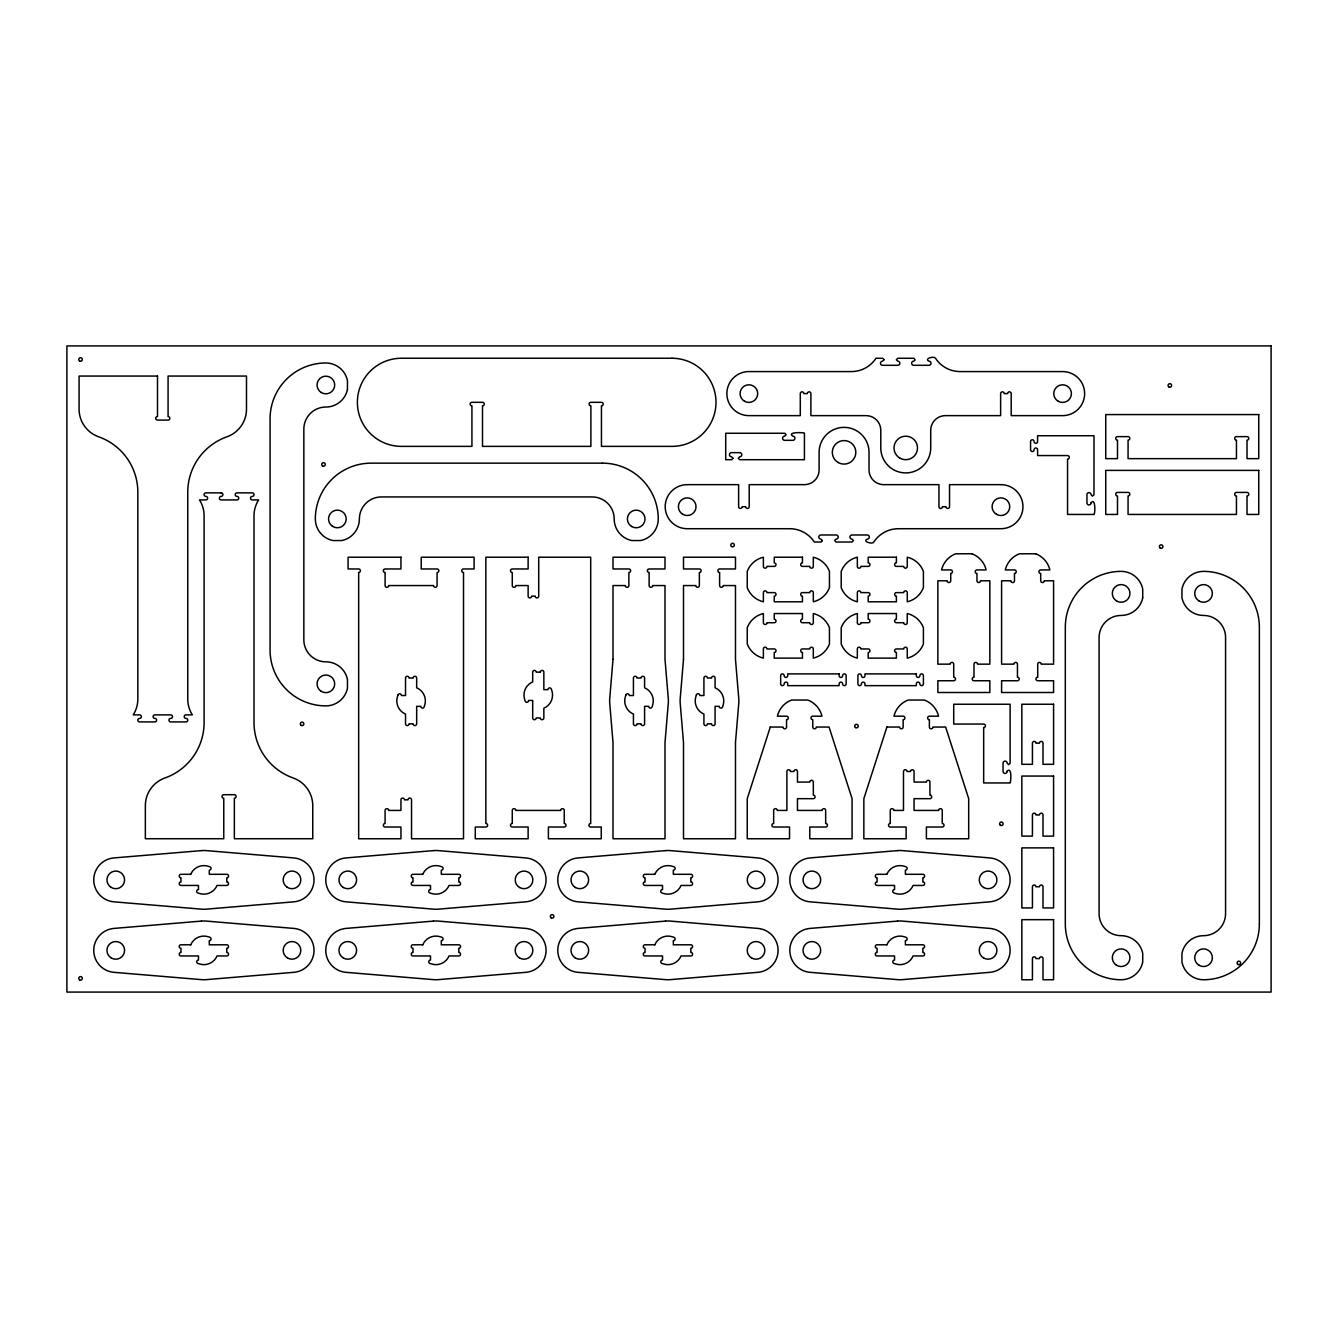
<?xml version="1.0" encoding="UTF-8"?>
<svg xmlns="http://www.w3.org/2000/svg" width="1338" height="1338" viewBox="0 0 1338 1338"><rect width="100%" height="100%" fill="white"/><g stroke="black" fill="none" stroke-linecap="round" stroke-linejoin="round"><path stroke-width="1.5" d="M1007.18 771.29L1007.163 771.39A2.057 2.057 0 0 1 1005.106 773.448A2.057 2.057 0 0 1 1003.048 771.39L1003.048 763.162A2.057 2.057 0 0 1 1005.106 761.121A2.057 2.057 0 0 1 1007.163 763.162L1008.584 764.634L1010.106 763.279L1010.106 704.24L953.71 704.24L953.71 724.059L983.664 724.059A1.756 1.756 0 0 1 985.437 725.815A1.756 1.756 0 0 1 983.664 727.571L983.664 782.947L1010.106 782.947C1010.859 782.161 1012.13 765.988 1007.18 771.173M1091.055 502.787L1091.055 502.887A2.057 2.057 0 0 1 1088.998 504.944A2.057 2.057 0 0 1 1086.941 502.887L1086.941 494.675A2.057 2.057 0 0 1 1088.998 492.618A2.057 2.057 0 0 1 1091.055 494.675L1092.477 496.13L1093.982 494.776L1093.999 435.736L1037.602 435.736L1037.602 441.54A1.756 1.756 0 0 1 1035.846 443.296A1.756 1.756 0 0 1 1034.073 441.54A1.756 1.756 0 0 0 1032.317 439.767A1.756 1.756 0 0 0 1030.561 441.54L1030.561 449.769A1.756 1.756 0 0 0 1032.317 451.525A1.756 1.756 0 0 0 1034.073 449.769A1.756 1.756 0 0 1 1035.846 447.996A1.756 1.756 0 0 1 1037.602 449.769L1037.602 455.556L1067.557 455.556A1.756 1.756 0 0 1 1069.33 457.312A1.756 1.756 0 0 1 1067.557 459.085L1067.557 514.444L1093.999 514.444C1095.287 513.407 1095.621 497.1 1091.055 502.787M732.973 458.282L731.719 459.687L725.714 459.703L725.714 433.261L784.754 433.261L786.108 434.783L784.637 436.205A2.057 2.057 0 0 0 782.579 438.262A2.057 2.057 0 0 0 784.637 440.319L792.865 440.319A2.057 2.057 0 0 0 794.923 438.262A2.057 2.057 0 0 0 792.865 436.205C786.058 431.589 805.242 432.458 804.422 433.261L804.422 459.703L739.73 459.703L738.258 458.282L739.73 456.76A2.057 2.057 0 0 0 741.787 454.703A2.057 2.057 0 0 0 739.73 452.645L731.501 452.645A2.057 2.057 0 0 0 729.444 454.703A2.057 2.057 0 0 0 731.501 456.76L732.973 458.282M822.335 540.619L821.08 542.024L814.324 542.024A29.369 29.369 0 0 0 789.738 528.711L687.214 528.711A22.027 22.027 0 0 1 665.187 506.684A22.027 22.027 0 0 1 687.214 484.657L738.626 484.657L738.626 506.684A1.756 1.756 0 0 0 740.382 508.457A1.756 1.756 0 0 0 742.138 506.684L745.667 506.684A1.756 1.756 0 0 0 747.424 508.457A1.756 1.756 0 0 0 749.196 506.684L749.196 484.657L804.422 484.657A14.685 14.685 0 0 0 819.107 469.973L819.107 452.344A24.97 24.97 0 0 1 844.077 427.374A24.97 24.97 0 0 1 869.031 452.344L869.031 469.973A14.685 14.685 0 0 0 883.716 484.657L938.942 484.657L938.942 506.684A1.756 1.756 0 0 0 940.714 508.457A1.756 1.756 0 0 0 942.47 506.684L945.999 506.684A1.756 1.756 0 0 0 947.756 508.457A1.756 1.756 0 0 0 949.528 506.684L949.528 484.657L1000.924 484.657A22.027 22.027 0 0 1 1022.951 506.684A22.027 22.027 0 0 1 1000.924 528.711L898.4 528.711A29.369 29.369 0 0 0 873.814 542.024C872.56 544.733 861.889 541.405 867.275 539.097A2.057 2.057 0 0 0 869.332 537.04A2.057 2.057 0 0 0 867.275 534.983L852.005 534.983A2.057 2.057 0 0 0 849.948 537.04A2.057 2.057 0 0 0 852.005 539.097L853.46 540.502L852.005 542.024L835.932 542.024L834.678 540.401L836.133 539.097A2.057 2.057 0 0 0 838.19 537.04A2.057 2.057 0 0 0 836.133 534.983L820.863 534.983A2.057 2.057 0 0 0 818.806 537.04A2.057 2.057 0 0 0 820.863 539.097L822.335 540.619M884.017 359.771L882.545 361.193A2.057 2.057 0 0 0 880.488 363.25A2.057 2.057 0 0 0 882.545 365.307L897.815 365.307A2.057 2.057 0 0 0 899.872 363.25A2.057 2.057 0 0 0 897.815 361.193L896.343 359.771L897.815 358.25L914.005 358.3L915.125 359.989L913.67 361.193A2.057 2.057 0 0 0 911.63 363.25A2.057 2.057 0 0 0 913.67 365.307L928.957 365.307A2.057 2.057 0 0 0 931.014 363.25A2.057 2.057 0 0 0 928.957 361.193C923.571 358.801 934.108 355.674 935.496 358.25A29.369 29.369 0 0 0 960.082 371.579L1062.589 371.579A22.027 22.027 0 0 1 1084.633 393.606A22.027 22.027 0 0 1 1062.589 415.633L1011.194 415.633L1011.194 393.606A1.756 1.756 0 0 0 1009.437 391.833A1.756 1.756 0 0 0 1007.681 393.606L1004.152 393.606A1.756 1.756 0 0 0 1002.379 391.833A1.756 1.756 0 0 0 1000.623 393.606L1000.623 415.633L945.397 415.633A14.685 14.685 0 0 0 930.713 430.318L930.713 447.946A24.97 24.97 0 0 1 905.742 472.916A24.97 24.97 0 0 1 880.789 447.946L880.789 430.318A14.685 14.685 0 0 0 866.104 415.633L810.878 415.633L810.878 393.606A1.756 1.756 0 0 0 809.105 391.833A1.756 1.756 0 0 0 807.349 393.606L803.82 393.606A1.756 1.756 0 0 0 802.064 391.833A1.756 1.756 0 0 0 800.291 393.606L800.291 415.633L748.895 415.633A22.027 22.027 0 0 1 726.869 393.606A22.027 22.027 0 0 1 748.895 371.579L851.42 371.579A29.369 29.369 0 0 0 876.005 358.25L882.863 358.3L884.017 359.771M613.005 659.316L609.743 698.486A29.369 29.369 0 0 0 609.743 703.37L613.005 742.54L613.005 838.759L665.003 838.759L665.003 742.54L668.281 703.37A29.369 29.369 0 0 0 668.281 698.486L665.003 659.316L665.003 585.559L652.66 585.559A1.756 1.756 0 0 1 650.904 587.315A1.756 1.756 0 0 1 649.131 585.559L649.131 572.497A1.756 1.756 0 0 1 647.375 570.724A1.756 1.756 0 0 1 649.131 568.968L665.003 568.968L665.003 557.21L613.005 557.21L613.005 568.968L628.877 568.968A1.756 1.756 0 0 1 630.633 570.724A1.756 1.756 0 0 1 628.877 572.497L628.877 585.559A1.756 1.756 0 0 1 627.104 587.315A1.756 1.756 0 0 1 625.348 585.559L613.005 585.559L613.005 659.316M683.501 659.316L680.222 698.486A29.369 29.369 0 0 0 680.222 703.37L683.501 742.54L683.501 838.759L735.482 838.759L735.482 742.54L738.76 703.37A29.369 29.369 0 0 0 738.76 698.486L735.482 659.316L735.482 585.559L723.156 585.559A1.756 1.756 0 0 1 721.383 587.315A1.756 1.756 0 0 1 719.627 585.559L719.627 572.497A1.756 1.756 0 0 1 717.87 570.724A1.756 1.756 0 0 1 719.627 568.968L735.482 568.968L735.482 557.21L683.501 557.21L683.501 568.968L699.356 568.968A1.756 1.756 0 0 1 701.129 570.724A1.756 1.756 0 0 1 699.356 572.497L699.356 585.559A1.756 1.756 0 0 1 697.6 587.315A1.756 1.756 0 0 1 695.844 585.559L683.501 585.559L683.501 659.316M397.971 695.007L397.419 696.78A14.283 14.283 0 0 0 405.514 714.074L405.514 723.825A1.756 1.756 0 0 0 407.27 725.581A1.756 1.756 0 0 0 409.027 723.825L413.141 723.825A1.756 1.756 0 0 0 414.914 725.581A1.756 1.756 0 0 0 416.67 723.825L416.67 706.33L420.768 706.33A1.756 1.756 0 0 0 424.213 706.849L424.748 705.076A14.283 14.283 0 0 0 416.67 687.782L416.67 678.032A1.756 1.756 0 0 0 414.914 676.275A1.756 1.756 0 0 0 413.141 678.032L409.027 678.032A1.756 1.756 0 0 0 407.27 676.275A1.756 1.756 0 0 0 405.514 678.032L405.514 695.526L401.417 695.526A1.756 1.756 0 0 0 397.971 695.007M625.883 695.007L625.348 696.78A14.283 14.283 0 0 0 633.426 714.074L633.426 723.825A1.756 1.756 0 0 0 635.182 725.581A1.756 1.756 0 0 0 636.955 723.825L641.069 723.825A1.756 1.756 0 0 0 642.825 725.581A1.756 1.756 0 0 0 644.582 723.825L644.582 706.33L648.679 706.33A1.756 1.756 0 0 0 652.124 706.849L652.66 705.076A14.283 14.283 0 0 0 644.582 687.782L644.582 678.032A1.756 1.756 0 0 0 642.825 676.275A1.756 1.756 0 0 0 641.069 678.032L636.955 678.032A1.756 1.756 0 0 0 635.182 676.275A1.756 1.756 0 0 0 633.426 678.032L633.426 695.526L629.328 695.526A1.756 1.756 0 0 0 625.883 695.007M696.362 695.007L695.827 696.78A14.283 14.283 0 0 0 703.922 714.074L703.922 723.825A1.756 1.756 0 0 0 705.678 725.581A1.756 1.756 0 0 0 707.434 723.825L711.548 723.825A1.756 1.756 0 0 0 713.321 725.581A1.756 1.756 0 0 0 715.077 723.825L715.077 706.33L719.175 706.33A1.756 1.756 0 0 0 722.62 706.849L723.156 705.076A14.283 14.283 0 0 0 715.077 687.782L715.077 678.032A1.756 1.756 0 0 0 713.321 676.275A1.756 1.756 0 0 0 711.548 678.032L707.434 678.032A1.756 1.756 0 0 0 705.678 676.275A1.756 1.756 0 0 0 703.922 678.032L703.922 695.526L699.824 695.526A1.756 1.756 0 0 0 696.362 695.007M770.287 727.052L747.24 798.669L747.24 838.759L789.537 838.759L789.537 827.018L773.665 827.018A1.756 1.756 0 0 1 771.909 825.245A1.756 1.756 0 0 1 773.665 823.489L773.665 810.427A1.756 1.756 0 0 1 775.438 808.654A1.756 1.756 0 0 1 777.194 810.427L786.895 810.427L786.895 771.508A1.756 1.756 0 0 1 788.651 769.735A1.756 1.756 0 0 1 790.407 771.508L793.936 771.508A1.756 1.756 0 0 1 795.692 769.735A1.756 1.756 0 0 1 797.465 771.508L797.465 782.078L809.791 782.078A1.756 1.756 0 0 1 811.564 780.322A1.756 1.756 0 0 1 813.32 782.078L813.32 795.14A1.756 1.756 0 0 1 815.076 796.913A1.756 1.756 0 0 1 813.32 798.669L797.465 798.669L797.465 810.427L822.134 810.427A1.756 1.756 0 0 1 823.89 808.654A1.756 1.756 0 0 1 825.663 810.427L825.663 823.489A1.756 1.756 0 0 1 827.419 825.245A1.756 1.756 0 0 1 825.663 827.018L809.791 827.018L809.791 838.759L852.089 838.759L852.089 798.669L829.042 727.052L816.297 727.052A1.756 1.756 0 0 1 814.541 728.809A1.756 1.756 0 0 1 812.785 727.052L812.785 719.71A1.756 1.756 0 0 1 811.012 717.954A1.756 1.756 0 0 1 812.785 716.181L821.95 716.181A22.913 22.913 0 0 0 807.767 700.042L791.561 700.042A22.913 22.913 0 0 0 777.378 716.181L786.543 716.181A1.756 1.756 0 0 1 788.316 717.954A1.756 1.756 0 0 1 786.543 719.71L786.543 727.052A1.756 1.756 0 0 1 784.787 728.809A1.756 1.756 0 0 1 783.031 727.052L770.287 727.052M886.893 727.052L863.846 798.669L863.846 838.759L906.127 838.759L906.127 827.018L890.272 827.018A1.756 1.756 0 0 1 888.516 825.245A1.756 1.756 0 0 1 890.272 823.489L890.272 810.427A1.756 1.756 0 0 1 892.028 808.654A1.756 1.756 0 0 1 893.801 810.427L903.485 810.427L903.485 771.508A1.756 1.756 0 0 1 905.257 769.735A1.756 1.756 0 0 1 907.013 771.508L910.542 771.508A1.756 1.756 0 0 1 912.299 769.735A1.756 1.756 0 0 1 914.055 771.508L914.055 782.078L926.398 782.078A1.756 1.756 0 0 1 928.154 780.322A1.756 1.756 0 0 1 929.927 782.078L929.927 795.14A1.756 1.756 0 0 1 931.683 796.913A1.756 1.756 0 0 1 929.927 798.669L914.055 798.669L914.055 810.427L938.741 810.427A1.756 1.756 0 0 1 940.497 808.654A1.756 1.756 0 0 1 942.253 810.427L942.253 823.489A1.756 1.756 0 0 1 944.026 825.245A1.756 1.756 0 0 1 942.253 827.018L926.398 827.018L926.398 838.759L968.695 838.759L968.695 798.669L945.632 727.052L932.904 727.052A1.756 1.756 0 0 1 931.148 728.809A1.756 1.756 0 0 1 929.375 727.052L929.375 719.71A1.756 1.756 0 0 1 927.619 717.954A1.756 1.756 0 0 1 929.375 716.181L938.557 716.181A22.913 22.913 0 0 0 924.374 700.042L908.151 700.042A22.913 22.913 0 0 0 893.968 716.181L903.15 716.181A1.756 1.756 0 0 1 904.906 717.954A1.756 1.756 0 0 1 903.15 719.71L903.15 727.052A1.756 1.756 0 0 1 901.394 728.809A1.756 1.756 0 0 1 899.621 727.052L886.893 727.052M201.436 850.617L113.931 857.926A22.027 22.027 0 0 0 93.744 879.886A22.027 22.027 0 0 0 113.931 901.829L201.436 909.154A29.369 29.369 0 0 0 206.32 909.154L293.825 901.829A22.027 22.027 0 0 0 314.012 879.886A22.027 22.027 0 0 0 293.825 857.926L206.32 850.617A29.369 29.369 0 0 0 201.436 850.617M433.462 850.617L345.957 857.926A22.027 22.027 0 0 0 325.77 879.886A22.027 22.027 0 0 0 345.957 901.829L433.462 909.154A29.369 29.369 0 0 0 438.362 909.154L525.851 901.829A22.027 22.027 0 0 0 546.055 879.886A22.027 22.027 0 0 0 525.851 857.926L438.362 850.617A29.369 29.369 0 0 0 433.462 850.617M665.488 850.617L577.983 857.926A22.027 22.027 0 0 0 557.795 879.886A22.027 22.027 0 0 0 577.983 901.829L665.488 909.154A29.369 29.369 0 0 0 670.388 909.154L757.877 901.829A22.027 22.027 0 0 0 778.08 879.886A22.027 22.027 0 0 0 757.877 857.926L670.388 850.617A29.369 29.369 0 0 0 665.488 850.617M897.514 850.617L810.008 857.926A22.027 22.027 0 0 0 789.821 879.886A22.027 22.027 0 0 0 810.008 901.829L897.514 909.154A29.369 29.369 0 0 0 902.414 909.154L989.919 901.829A22.027 22.027 0 0 0 1010.106 879.886A22.027 22.027 0 0 0 989.919 857.926L902.414 850.617A29.369 29.369 0 0 0 897.514 850.617M201.436 921.096L113.931 928.421A22.027 22.027 0 0 0 93.744 950.365A22.027 22.027 0 0 0 113.931 972.325L201.436 979.633A29.369 29.369 0 0 0 206.32 979.633L293.825 972.325A22.027 22.027 0 0 0 314.012 950.365A22.027 22.027 0 0 0 293.825 928.421L206.32 921.096A29.369 29.369 0 0 0 201.436 921.096M433.462 921.096L345.957 928.421A22.027 22.027 0 0 0 325.77 950.365A22.027 22.027 0 0 0 345.957 972.325L433.462 979.633A29.369 29.369 0 0 0 438.362 979.633L525.851 972.325A22.027 22.027 0 0 0 546.055 950.365A22.027 22.027 0 0 0 525.851 928.421L438.362 921.096A29.369 29.369 0 0 0 433.462 921.096M665.488 921.096L577.983 928.421A22.027 22.027 0 0 0 557.795 950.365A22.027 22.027 0 0 0 577.983 972.325L665.488 979.633A29.369 29.369 0 0 0 670.388 979.633L757.877 972.325A22.027 22.027 0 0 0 778.08 950.365A22.027 22.027 0 0 0 757.877 928.421L670.388 921.096A29.369 29.369 0 0 0 665.488 921.096M897.514 921.096L810.008 928.421A22.027 22.027 0 0 0 789.821 950.365A22.027 22.027 0 0 0 810.008 972.325L897.514 979.633A29.369 29.369 0 0 0 902.414 979.633L989.919 972.325A22.027 22.027 0 0 0 1010.106 950.365A22.027 22.027 0 0 0 989.919 928.421L902.414 921.096A29.369 29.369 0 0 0 897.514 921.096M1271.1 345.923L66.9 345.923L66.9 992.077L1271.1 992.077L1271.1 345.923M671.944 358.25L401.433 358.25A44.054 44.054 0 0 0 357.38 402.32A44.054 44.054 0 0 0 401.433 446.374L471.929 446.374L471.929 405.832A1.756 1.756 0 0 1 470.156 404.076A1.756 1.756 0 0 1 471.929 402.32L482.5 402.32A1.756 1.756 0 0 1 484.256 404.076A1.756 1.756 0 0 1 482.5 405.832L482.5 446.374L590.878 446.374L590.878 405.832A1.756 1.756 0 0 1 589.105 404.076A1.756 1.756 0 0 1 590.878 402.32L601.448 402.32A1.756 1.756 0 0 1 603.204 404.076A1.756 1.756 0 0 1 601.448 405.832L601.448 446.374L671.944 446.374A44.054 44.054 0 0 0 715.997 402.32A44.054 44.054 0 0 0 671.944 358.25M157.499 376.062L79.076 376.062L79.076 409.11A29.369 29.369 0 0 0 98.661 436.807A58.738 58.738 0 0 1 137.831 492.183L137.831 699.105A29.369 29.369 0 0 1 133.231 714.877L139.587 714.877A1.756 1.756 0 0 1 141.343 716.633A1.756 1.756 0 0 1 139.587 718.406A1.756 1.756 0 0 0 137.831 720.162A1.756 1.756 0 0 0 139.587 721.918L154.857 721.918A1.756 1.756 0 0 0 156.63 720.162A1.756 1.756 0 0 0 154.857 718.406A1.756 1.756 0 0 1 153.101 716.633A1.756 1.756 0 0 1 154.857 714.877L170.729 714.877A1.756 1.756 0 0 1 172.485 716.633A1.756 1.756 0 0 1 170.729 718.406A1.756 1.756 0 0 0 168.956 720.162A1.756 1.756 0 0 0 170.729 721.918L185.999 721.918A1.756 1.756 0 0 0 187.755 720.162A1.756 1.756 0 0 0 185.999 718.406A1.756 1.756 0 0 1 184.226 716.633A1.756 1.756 0 0 1 185.999 714.877L192.338 714.877A29.369 29.369 0 0 1 187.755 699.105L187.755 492.183A58.738 58.738 0 0 1 226.925 436.807A29.369 29.369 0 0 0 246.493 409.11L246.493 376.062L168.07 376.062L168.07 416.57A1.756 1.756 0 0 1 169.842 418.326A1.756 1.756 0 0 1 168.07 420.082L157.499 420.082A1.756 1.756 0 0 1 155.743 418.326A1.756 1.756 0 0 1 157.499 416.57L157.499 376.062M1258.757 414.579L1105.74 414.579L1105.74 458.65L1117.498 458.65L1117.498 440.135A1.756 1.756 0 0 1 1115.725 438.379A1.756 1.756 0 0 1 1117.498 436.623L1128.068 436.623A1.756 1.756 0 0 1 1129.824 438.379A1.756 1.756 0 0 1 1128.068 440.135L1128.068 458.65L1236.446 458.65L1236.446 440.135A1.756 1.756 0 0 1 1234.673 438.379A1.756 1.756 0 0 1 1236.446 436.623L1247.016 436.623A1.756 1.756 0 0 1 1248.772 438.379A1.756 1.756 0 0 1 1247.016 440.135L1247.016 458.65L1258.757 458.65L1258.757 414.579M602.435 463.149L371.144 463.149A55.811 55.811 0 0 0 315.333 518.96A22.027 22.027 0 0 0 332.978 540.552L341.742 540.552A22.027 22.027 0 0 0 359.387 518.96A22.027 22.027 0 0 1 381.414 496.933L592.149 496.933A22.027 22.027 0 0 1 614.192 518.96A22.027 22.027 0 0 0 631.837 540.552L640.601 540.552A22.027 22.027 0 0 0 658.246 518.96A55.811 55.811 0 0 0 602.435 463.149M1258.757 470.391L1105.74 470.391L1105.74 514.444L1117.498 514.444L1117.498 495.946A1.756 1.756 0 0 1 1115.725 494.19A1.756 1.756 0 0 1 1117.498 492.417L1128.068 492.417A1.756 1.756 0 0 1 1129.824 494.19A1.756 1.756 0 0 1 1128.068 495.946L1128.068 514.444L1236.446 514.444L1236.446 495.946A1.756 1.756 0 0 1 1234.673 494.19A1.756 1.756 0 0 1 1236.446 492.417L1247.016 492.417A1.756 1.756 0 0 1 1248.772 494.19A1.756 1.756 0 0 1 1247.016 495.946L1247.016 514.444L1258.757 514.444L1258.757 470.391M221.121 492.869L205.851 492.869A1.756 1.756 0 0 0 204.095 494.642A1.756 1.756 0 0 0 205.851 496.398A1.756 1.756 0 0 1 207.624 498.154A1.756 1.756 0 0 1 205.851 499.927L199.496 499.927A29.369 29.369 0 0 1 204.095 515.682L204.095 722.604A58.738 58.738 0 0 1 164.925 777.98A29.369 29.369 0 0 0 145.357 805.677L145.357 838.725L223.764 838.725L223.764 798.234A1.756 1.756 0 0 1 222.008 796.461A1.756 1.756 0 0 1 223.764 794.705L234.351 794.705A1.756 1.756 0 0 1 236.107 796.461A1.756 1.756 0 0 1 234.351 798.234L234.351 838.725L312.757 838.725L312.757 805.677A29.369 29.369 0 0 0 293.189 777.98A58.738 58.738 0 0 1 254.019 722.604L254.019 515.682A29.369 29.369 0 0 1 258.619 499.927L252.263 499.927A1.756 1.756 0 0 1 250.49 498.154A1.756 1.756 0 0 1 252.263 496.398A1.756 1.756 0 0 0 254.019 494.642A1.756 1.756 0 0 0 252.263 492.869L236.993 492.869A1.756 1.756 0 0 0 235.22 494.642A1.756 1.756 0 0 0 236.993 496.398A1.756 1.756 0 0 1 238.749 498.154A1.756 1.756 0 0 1 236.993 499.927L221.121 499.927A1.756 1.756 0 0 1 219.365 498.154A1.756 1.756 0 0 1 221.121 496.398A1.756 1.756 0 0 0 222.894 494.642A1.756 1.756 0 0 0 221.121 492.869M971.957 553.781L955.733 553.781A22.913 22.913 0 0 0 941.551 569.921L950.733 569.921A1.756 1.756 0 0 1 952.489 571.677A1.756 1.756 0 0 1 950.733 573.45L950.733 580.792A1.756 1.756 0 0 1 948.976 582.548A1.756 1.756 0 0 1 947.204 580.792L937.854 580.792L937.854 664.15L950.181 664.15A1.756 1.756 0 0 1 951.954 662.394A1.756 1.756 0 0 1 953.71 664.15L953.71 677.229A1.756 1.756 0 0 1 955.483 678.985A1.756 1.756 0 0 1 953.71 680.741L937.854 680.741L937.854 692.499L989.836 692.499L989.836 680.741L973.98 680.741A1.756 1.756 0 0 1 972.224 678.985A1.756 1.756 0 0 1 973.98 677.229L973.98 664.15A1.756 1.756 0 0 1 975.736 662.394A1.756 1.756 0 0 1 977.509 664.15L989.836 664.15L989.836 580.792L980.486 580.792A1.756 1.756 0 0 1 978.714 582.548A1.756 1.756 0 0 1 976.957 580.792L976.957 573.45A1.756 1.756 0 0 1 975.201 571.677A1.756 1.756 0 0 1 976.957 569.921L986.139 569.921A22.913 22.913 0 0 0 971.957 553.781M1035.696 553.781L1019.472 553.781A22.913 22.913 0 0 0 1005.29 569.921L1014.472 569.921A1.756 1.756 0 0 1 1016.228 571.677A1.756 1.756 0 0 1 1014.472 573.45L1014.472 580.792A1.756 1.756 0 0 1 1012.699 582.548A1.756 1.756 0 0 1 1010.943 580.792L1001.593 580.792L1001.593 664.15L1013.92 664.15A1.756 1.756 0 0 1 1015.693 662.394A1.756 1.756 0 0 1 1017.449 664.15L1017.449 677.229A1.756 1.756 0 0 1 1019.205 678.985A1.756 1.756 0 0 1 1017.449 680.741L1001.593 680.741L1001.593 692.499L1053.575 692.499L1053.575 680.741L1037.719 680.741A1.756 1.756 0 0 1 1035.947 678.985A1.756 1.756 0 0 1 1037.719 677.229L1037.719 664.15A1.756 1.756 0 0 1 1039.475 662.394A1.756 1.756 0 0 1 1041.232 664.15L1053.575 664.15L1053.575 580.792L1044.225 580.792A1.756 1.756 0 0 1 1042.453 582.548A1.756 1.756 0 0 1 1040.696 580.792L1040.696 573.45A1.756 1.756 0 0 1 1038.924 571.677A1.756 1.756 0 0 1 1040.696 569.921L1049.878 569.921A22.913 22.913 0 0 0 1035.696 553.781M400.948 557.21L348.081 557.21L348.081 568.968L358.668 568.968A1.756 1.756 0 0 1 360.424 570.724A1.756 1.756 0 0 1 358.668 572.497L358.668 838.759L400.948 838.759L400.948 827.018L385.093 827.018A1.756 1.756 0 0 1 383.337 825.245A1.756 1.756 0 0 1 385.093 823.489L385.093 810.427A1.756 1.756 0 0 1 386.866 808.654A1.756 1.756 0 0 1 388.622 810.427L400.948 810.427L400.948 799.84A1.756 1.756 0 0 1 402.721 798.084A1.756 1.756 0 0 1 404.477 799.84L408.006 799.84A1.756 1.756 0 0 1 409.763 798.084A1.756 1.756 0 0 1 411.535 799.84L411.535 838.759L463.517 838.759L463.517 572.497A1.756 1.756 0 0 1 461.761 570.724A1.756 1.756 0 0 1 463.517 568.968L474.087 568.968L474.087 557.21L421.219 557.21L421.219 568.968L437.074 568.968A1.756 1.756 0 0 1 438.847 570.724A1.756 1.756 0 0 1 437.074 572.497L437.074 585.559A1.756 1.756 0 0 1 435.318 587.315A1.756 1.756 0 0 1 433.562 585.559L388.622 585.559A1.756 1.756 0 0 1 386.866 587.315A1.756 1.756 0 0 1 385.093 585.559L385.093 572.497A1.756 1.756 0 0 1 383.337 570.724A1.756 1.756 0 0 1 385.093 568.968L400.948 568.968L400.948 557.21M528.125 557.21L485.845 557.21L485.845 823.489A1.756 1.756 0 0 1 487.601 825.245A1.756 1.756 0 0 1 485.845 827.018L475.258 827.018L475.258 838.759L528.125 838.759L528.125 827.018L512.27 827.018A1.756 1.756 0 0 1 510.514 825.245A1.756 1.756 0 0 1 512.27 823.489L512.27 810.427A1.756 1.756 0 0 1 514.026 808.654A1.756 1.756 0 0 1 515.799 810.427L560.739 810.427A1.756 1.756 0 0 1 562.495 808.654A1.756 1.756 0 0 1 564.251 810.427L564.251 823.489A1.756 1.756 0 0 1 566.024 825.245A1.756 1.756 0 0 1 564.251 827.018L548.396 827.018L548.396 838.759L601.264 838.759L601.264 827.018L590.694 827.018A1.756 1.756 0 0 1 588.921 825.245A1.756 1.756 0 0 1 590.694 823.489L590.694 557.21L538.712 557.21L538.712 596.129A1.756 1.756 0 0 1 536.939 597.902A1.756 1.756 0 0 1 535.183 596.129L531.654 596.129A1.756 1.756 0 0 1 529.898 597.902A1.756 1.756 0 0 1 528.125 596.129L528.125 585.559L515.799 585.559A1.756 1.756 0 0 1 514.026 587.315A1.756 1.756 0 0 1 512.27 585.559L512.27 572.497A1.756 1.756 0 0 1 510.514 570.724A1.756 1.756 0 0 1 512.27 568.968L528.125 568.968L528.125 557.21M802.432 557.21L774.25 557.21L774.25 562.863A1.756 1.756 0 0 1 776.007 564.636A1.756 1.756 0 0 1 774.25 566.392L766.908 566.392A1.756 1.756 0 0 1 765.135 568.165A1.756 1.756 0 0 1 763.379 566.392L763.379 557.21A22.913 22.913 0 0 0 747.24 571.393L747.24 587.616A22.913 22.913 0 0 0 763.379 601.799L763.379 592.617A1.756 1.756 0 0 1 765.135 590.861A1.756 1.756 0 0 1 766.908 592.617L774.25 592.617A1.756 1.756 0 0 1 776.007 594.39A1.756 1.756 0 0 1 774.25 596.146L774.25 601.799L802.432 601.799L802.432 596.146A1.756 1.756 0 0 1 800.676 594.39A1.756 1.756 0 0 1 802.432 592.617L809.774 592.617A1.756 1.756 0 0 1 811.547 590.861A1.756 1.756 0 0 1 813.303 592.617L813.303 601.799A22.913 22.913 0 0 0 829.443 587.616L829.443 571.393A22.913 22.913 0 0 0 813.303 557.21L813.303 566.392A1.756 1.756 0 0 1 811.547 568.165A1.756 1.756 0 0 1 809.774 566.392L802.432 566.392A1.756 1.756 0 0 1 800.676 564.636A1.756 1.756 0 0 1 802.432 562.863L802.432 557.21M896.393 557.21L868.195 557.21L868.195 562.863A1.756 1.756 0 0 1 869.968 564.636A1.756 1.756 0 0 1 868.195 566.392L860.852 566.392A1.756 1.756 0 0 1 859.096 568.165A1.756 1.756 0 0 1 857.34 566.392L857.34 557.21A22.913 22.913 0 0 0 841.201 571.393L841.201 587.616A22.913 22.913 0 0 0 857.34 601.799L857.34 592.617A1.756 1.756 0 0 1 859.096 590.861A1.756 1.756 0 0 1 860.852 592.617L868.195 592.617A1.756 1.756 0 0 1 869.968 594.39A1.756 1.756 0 0 1 868.195 596.146L868.195 601.799L896.393 601.799L896.393 596.146A1.756 1.756 0 0 1 894.637 594.39A1.756 1.756 0 0 1 896.393 592.617L903.735 592.617A1.756 1.756 0 0 1 905.508 590.861A1.756 1.756 0 0 1 907.264 592.617L907.264 601.799A22.913 22.913 0 0 0 923.404 587.616L923.404 571.393A22.913 22.913 0 0 0 907.264 557.21L907.264 566.392A1.756 1.756 0 0 1 905.508 568.165A1.756 1.756 0 0 1 903.735 566.392L896.393 566.392A1.756 1.756 0 0 1 894.637 564.636A1.756 1.756 0 0 1 896.393 562.863L896.393 557.21M802.432 613.54L774.25 613.54L774.25 619.193A1.756 1.756 0 0 1 776.007 620.966A1.756 1.756 0 0 1 774.25 622.722L766.908 622.722A1.756 1.756 0 0 1 765.135 624.495A1.756 1.756 0 0 1 763.379 622.722L763.379 613.54A22.913 22.913 0 0 0 747.24 627.723L747.24 643.946A22.913 22.913 0 0 0 763.379 658.129L763.379 648.947A1.756 1.756 0 0 1 765.135 647.191A1.756 1.756 0 0 1 766.908 648.947L774.25 648.947A1.756 1.756 0 0 1 776.007 650.72A1.756 1.756 0 0 1 774.25 652.476L774.25 658.129L802.432 658.129L802.432 652.476A1.756 1.756 0 0 1 800.676 650.72A1.756 1.756 0 0 1 802.432 648.947L809.774 648.947A1.756 1.756 0 0 1 811.547 647.191A1.756 1.756 0 0 1 813.303 648.947L813.303 658.129A22.913 22.913 0 0 0 829.443 643.946L829.443 627.723A22.913 22.913 0 0 0 813.303 613.54L813.303 622.722A1.756 1.756 0 0 1 811.547 624.495A1.756 1.756 0 0 1 809.774 622.722L802.432 622.722A1.756 1.756 0 0 1 800.676 620.966A1.756 1.756 0 0 1 802.432 619.193L802.432 613.54M896.393 613.54L868.195 613.54L868.195 619.193A1.756 1.756 0 0 1 869.968 620.966A1.756 1.756 0 0 1 868.195 622.722L860.852 622.722A1.756 1.756 0 0 1 859.096 624.495A1.756 1.756 0 0 1 857.34 622.722L857.34 613.54A22.913 22.913 0 0 0 841.201 627.723L841.201 643.946A22.913 22.913 0 0 0 857.34 658.129L857.34 648.947A1.756 1.756 0 0 1 859.096 647.191A1.756 1.756 0 0 1 860.852 648.947L868.195 648.947A1.756 1.756 0 0 1 869.968 650.72A1.756 1.756 0 0 1 868.195 652.476L868.195 658.129L896.393 658.129L896.393 652.476A1.756 1.756 0 0 1 894.637 650.72A1.756 1.756 0 0 1 896.393 648.947L903.735 648.947A1.756 1.756 0 0 1 905.508 647.191A1.756 1.756 0 0 1 907.264 648.947L907.264 658.129A22.913 22.913 0 0 0 923.404 643.946L923.404 627.723A22.913 22.913 0 0 0 907.264 613.54L907.264 622.722A1.756 1.756 0 0 1 905.508 624.495A1.756 1.756 0 0 1 903.735 622.722L896.393 622.722A1.756 1.756 0 0 1 894.637 620.966A1.756 1.756 0 0 1 896.393 619.193L896.393 613.54M540.318 672.161L536.204 672.161A1.756 1.756 0 0 0 534.447 670.405A1.756 1.756 0 0 0 532.691 672.161L532.691 681.912A14.283 14.283 0 0 0 524.596 699.205L525.132 700.978A1.756 1.756 0 0 0 528.594 700.46L532.691 700.46L532.691 717.954A1.756 1.756 0 0 0 534.447 719.71A1.756 1.756 0 0 0 536.204 717.954L540.318 717.954A1.756 1.756 0 0 0 542.074 719.71A1.756 1.756 0 0 0 543.847 717.954L543.847 708.203A14.283 14.283 0 0 0 551.925 690.893L551.39 689.137A1.756 1.756 0 0 0 547.944 689.655L543.847 689.655L543.847 672.161A1.756 1.756 0 0 0 542.074 670.405A1.756 1.756 0 0 0 540.318 672.161M839.11 673.9L787.714 673.9L787.714 675.657A1.756 1.756 0 0 1 785.941 677.429A1.756 1.756 0 0 1 784.185 675.657A1.756 1.756 0 0 0 782.429 673.9A1.756 1.756 0 0 0 780.656 675.657L780.656 683.885A1.756 1.756 0 0 0 782.429 685.641A1.756 1.756 0 0 0 784.185 683.885A1.756 1.756 0 0 1 785.941 682.129A1.756 1.756 0 0 1 787.714 683.885L787.714 685.641L839.11 685.641L839.11 683.885A1.756 1.756 0 0 1 840.866 682.129A1.756 1.756 0 0 1 842.639 683.885A1.756 1.756 0 0 0 844.395 685.641A1.756 1.756 0 0 0 846.151 683.885L846.151 675.657A1.756 1.756 0 0 0 844.395 673.9A1.756 1.756 0 0 0 842.639 675.657A1.756 1.756 0 0 1 840.866 677.429A1.756 1.756 0 0 1 839.11 675.657L839.11 673.9M916.346 673.9L864.95 673.9L864.95 675.657A1.756 1.756 0 0 1 863.194 677.429A1.756 1.756 0 0 1 861.421 675.657A1.756 1.756 0 0 0 859.665 673.9A1.756 1.756 0 0 0 857.909 675.657L857.909 683.885A1.756 1.756 0 0 0 859.665 685.641A1.756 1.756 0 0 0 861.421 683.885A1.756 1.756 0 0 1 863.194 682.129A1.756 1.756 0 0 1 864.95 683.885L864.95 685.641L916.346 685.641L916.346 683.885A1.756 1.756 0 0 1 918.119 682.129A1.756 1.756 0 0 1 919.875 683.885A1.756 1.756 0 0 0 921.631 685.641A1.756 1.756 0 0 0 923.404 683.885L923.404 675.657A1.756 1.756 0 0 0 921.631 673.9A1.756 1.756 0 0 0 919.875 675.657A1.756 1.756 0 0 1 918.119 677.429A1.756 1.756 0 0 1 916.346 675.657L916.346 673.9M1053.575 704.24L1021.847 704.24L1021.847 764.316L1032.434 764.316L1032.434 743.159A1.756 1.756 0 0 1 1034.19 741.403A1.756 1.756 0 0 1 1035.947 743.159L1039.475 743.159A1.756 1.756 0 0 1 1041.232 741.403A1.756 1.756 0 0 1 1043.004 743.159L1043.004 764.316L1053.575 764.316L1053.575 704.24M1053.575 776.057L1021.847 776.057L1021.847 836.116L1032.434 836.116L1032.434 814.976A1.756 1.756 0 0 1 1034.19 813.203A1.756 1.756 0 0 1 1035.947 814.976L1039.475 814.976A1.756 1.756 0 0 1 1041.232 813.203A1.756 1.756 0 0 1 1043.004 814.976L1043.004 836.116L1053.575 836.116L1053.575 776.057M1053.575 847.874L1021.847 847.874L1021.847 907.933L1032.434 907.933L1032.434 886.776A1.756 1.756 0 0 1 1034.19 885.02A1.756 1.756 0 0 1 1035.947 886.776L1039.475 886.776A1.756 1.756 0 0 1 1041.232 885.02A1.756 1.756 0 0 1 1043.004 886.776L1043.004 907.933L1053.575 907.933L1053.575 847.874M190.732 874.299L180.981 874.299A1.756 1.756 0 0 0 179.225 876.055A1.756 1.756 0 0 0 180.981 877.828L180.981 881.943A1.756 1.756 0 0 0 179.225 883.699A1.756 1.756 0 0 0 180.981 885.455L198.476 885.455L198.476 889.553A1.756 1.756 0 0 0 197.957 893.015L199.73 893.55A14.283 14.283 0 0 0 217.024 885.455L226.774 885.455A1.756 1.756 0 0 0 228.53 883.699A1.756 1.756 0 0 0 226.774 881.943L226.774 877.828A1.756 1.756 0 0 0 228.53 876.055A1.756 1.756 0 0 0 226.774 874.299L209.28 874.299L209.28 870.202A1.756 1.756 0 0 0 209.798 866.756L208.026 866.221A14.283 14.283 0 0 0 190.732 874.299M422.758 874.299L413.007 874.299A1.756 1.756 0 0 0 411.251 876.055A1.756 1.756 0 0 0 413.007 877.828L413.007 881.943A1.756 1.756 0 0 0 411.251 883.699A1.756 1.756 0 0 0 413.007 885.455L430.501 885.455L430.501 889.553A1.756 1.756 0 0 0 429.983 893.015L431.756 893.55A14.283 14.283 0 0 0 449.05 885.455L458.8 885.455A1.756 1.756 0 0 0 460.556 883.699A1.756 1.756 0 0 0 458.8 881.943L458.8 877.828A1.756 1.756 0 0 0 460.556 876.055A1.756 1.756 0 0 0 458.8 874.299L441.306 874.299L441.306 870.202A1.756 1.756 0 0 0 441.824 866.756L440.068 866.221A14.283 14.283 0 0 0 422.758 874.299M654.8 874.299L645.033 874.299A1.756 1.756 0 0 0 643.277 876.055A1.756 1.756 0 0 0 645.033 877.828L645.033 881.943A1.756 1.756 0 0 0 643.277 883.699A1.756 1.756 0 0 0 645.033 885.455L662.527 885.455L662.527 889.553A1.756 1.756 0 0 0 662.026 893.015L663.782 893.55A14.283 14.283 0 0 0 681.075 885.455L690.826 885.455A1.756 1.756 0 0 0 692.599 883.699A1.756 1.756 0 0 0 690.826 881.943L690.826 877.828A1.756 1.756 0 0 0 692.599 876.055A1.756 1.756 0 0 0 690.826 874.299L673.332 874.299L673.332 870.202A1.756 1.756 0 0 0 673.85 866.756L672.094 866.221A14.283 14.283 0 0 0 654.8 874.299M886.826 874.299L877.076 874.299A1.756 1.756 0 0 0 875.303 876.055A1.756 1.756 0 0 0 877.076 877.828L877.076 881.943A1.756 1.756 0 0 0 875.303 883.699A1.756 1.756 0 0 0 877.076 885.455L894.553 885.455L894.553 889.553A1.756 1.756 0 0 0 894.052 893.015L895.808 893.55A14.283 14.283 0 0 0 913.101 885.455L922.852 885.455A1.756 1.756 0 0 0 924.625 883.699A1.756 1.756 0 0 0 922.852 881.943L922.852 877.828A1.756 1.756 0 0 0 924.625 876.055A1.756 1.756 0 0 0 922.852 874.299L905.374 874.299L905.374 870.202A1.756 1.756 0 0 0 905.876 866.756L904.12 866.221A14.283 14.283 0 0 0 886.826 874.299M1053.575 919.674L1021.847 919.674L1021.847 979.75L1032.434 979.75L1032.434 958.593A1.756 1.756 0 0 1 1034.19 956.837A1.756 1.756 0 0 1 1035.947 958.593L1039.475 958.593A1.756 1.756 0 0 1 1041.232 956.837A1.756 1.756 0 0 1 1043.004 958.593L1043.004 979.75L1053.575 979.75L1053.575 919.674M190.732 944.795L180.981 944.795A1.756 1.756 0 0 0 179.225 946.551A1.756 1.756 0 0 0 180.981 948.308L180.981 952.422A1.756 1.756 0 0 0 179.225 954.195A1.756 1.756 0 0 0 180.981 955.951L198.476 955.951L198.476 960.048A1.756 1.756 0 0 0 197.957 963.494L199.73 964.029A14.283 14.283 0 0 0 217.024 955.951L226.774 955.951A1.756 1.756 0 0 0 228.53 954.195A1.756 1.756 0 0 0 226.774 952.422L226.774 948.308A1.756 1.756 0 0 0 228.53 946.551A1.756 1.756 0 0 0 226.774 944.795L209.28 944.795L209.28 940.698A1.756 1.756 0 0 0 209.798 937.252L208.026 936.717A14.283 14.283 0 0 0 190.732 944.795M422.758 944.795L413.007 944.795A1.756 1.756 0 0 0 411.251 946.551A1.756 1.756 0 0 0 413.007 948.308L413.007 952.422A1.756 1.756 0 0 0 411.251 954.195A1.756 1.756 0 0 0 413.007 955.951L430.501 955.951L430.501 960.048A1.756 1.756 0 0 0 429.983 963.494L431.756 964.029A14.283 14.283 0 0 0 449.05 955.951L458.8 955.951A1.756 1.756 0 0 0 460.556 954.195A1.756 1.756 0 0 0 458.8 952.422L458.8 948.308A1.756 1.756 0 0 0 460.556 946.551A1.756 1.756 0 0 0 458.8 944.795L441.306 944.795L441.306 940.698A1.756 1.756 0 0 0 441.824 937.252L440.068 936.717A14.283 14.283 0 0 0 422.758 944.795M654.8 944.795L645.05 944.795A1.756 1.756 0 0 0 643.277 946.551A1.756 1.756 0 0 0 645.05 948.308L645.05 952.422A1.756 1.756 0 0 0 643.277 954.195A1.756 1.756 0 0 0 645.05 955.951L662.527 955.951L662.527 960.048A1.756 1.756 0 0 0 662.026 963.494L663.782 964.029A14.283 14.283 0 0 0 681.075 955.951L690.826 955.951A1.756 1.756 0 0 0 692.599 954.195A1.756 1.756 0 0 0 690.826 952.422L690.826 948.308A1.756 1.756 0 0 0 692.599 946.551A1.756 1.756 0 0 0 690.826 944.795L673.332 944.795L673.332 940.698A1.756 1.756 0 0 0 673.85 937.252L672.094 936.717A14.283 14.283 0 0 0 654.8 944.795M886.826 944.795L877.076 944.795A1.756 1.756 0 0 0 875.303 946.551A1.756 1.756 0 0 0 877.076 948.308L877.076 952.422A1.756 1.756 0 0 0 875.303 954.195A1.756 1.756 0 0 0 877.076 955.951L894.553 955.951L894.553 960.048A1.756 1.756 0 0 0 894.052 963.494L895.808 964.029A14.283 14.283 0 0 0 913.101 955.951L922.852 955.951A1.756 1.756 0 0 0 924.625 954.195A1.756 1.756 0 0 0 922.852 952.422L922.852 948.308A1.756 1.756 0 0 0 924.625 946.551A1.756 1.756 0 0 0 922.852 944.795L905.374 944.795L905.374 940.698A1.756 1.756 0 0 0 905.876 937.252L904.12 936.717A14.283 14.283 0 0 0 886.826 944.795M1259.359 923.939L1259.359 627.188A55.811 55.811 0 0 0 1203.548 571.376A22.027 22.027 0 0 0 1181.956 589.021L1181.956 597.802A22.027 22.027 0 0 0 1203.548 615.447A22.027 22.027 0 0 1 1225.575 637.473L1225.575 913.653A22.027 22.027 0 0 1 1203.548 935.68A22.027 22.027 0 0 0 1181.956 953.325L1181.956 962.106A22.027 22.027 0 0 0 1203.548 979.75A55.811 55.811 0 0 0 1259.359 923.939M1142.719 597.802L1142.719 589.021A22.027 22.027 0 0 0 1121.127 571.376A55.811 55.811 0 0 0 1065.316 627.188L1065.316 923.939A55.811 55.811 0 0 0 1121.127 979.75A22.027 22.027 0 0 0 1142.719 962.106L1142.719 953.325A22.027 22.027 0 0 0 1121.127 935.68A22.027 22.027 0 0 1 1099.1 913.653L1099.1 637.473A22.027 22.027 0 0 1 1121.127 615.447A22.027 22.027 0 0 0 1142.719 597.802M347.462 389.391L347.462 380.628A22.027 22.027 0 0 0 325.87 362.983A55.811 55.811 0 0 0 270.075 418.777L270.075 650.084A55.811 55.811 0 0 0 325.87 705.879A22.027 22.027 0 0 0 347.462 688.234L347.462 679.47A22.027 22.027 0 0 0 325.87 661.825A22.027 22.027 0 0 1 303.843 639.798L303.843 429.063A22.027 22.027 0 0 1 325.87 407.036A22.027 22.027 0 0 0 347.462 389.391M899.872 458.114A11.741 11.741 0 0 0 917.5 447.946A11.741 11.741 0 0 0 899.872 437.777A11.741 11.741 0 0 0 899.872 458.114M744.497 401.233A8.814 8.814 0 0 0 757.709 393.606A8.814 8.814 0 0 0 744.497 385.963A8.814 8.814 0 0 0 744.497 401.233M1058.191 401.233A8.814 8.814 0 0 0 1071.404 393.606A8.814 8.814 0 0 0 1058.191 385.963A8.814 8.814 0 0 0 1058.191 401.233M1237.968 964.481A1.756 1.756 0 0 0 1240.61 962.942A1.756 1.756 0 0 0 1237.968 961.42A1.756 1.756 0 0 0 1237.968 964.481M1168.96 386.983A1.756 1.756 0 0 0 1171.603 385.444A1.756 1.756 0 0 0 1168.96 383.922A1.756 1.756 0 0 0 1168.96 386.983M322.609 465.975A1.756 1.756 0 0 0 325.251 464.437A1.756 1.756 0 0 0 322.609 462.915A1.756 1.756 0 0 0 322.609 465.975M1000.473 825.329A1.756 1.756 0 0 0 1003.115 823.807A1.756 1.756 0 0 0 1000.473 822.285A1.756 1.756 0 0 0 1000.473 825.329M855.484 727.554A1.756 1.756 0 0 0 858.227 726.216A1.756 1.756 0 0 0 855.701 724.51A1.756 1.756 0 0 0 855.484 727.554M551.256 917.901A1.756 1.756 0 0 0 553.899 916.363A1.756 1.756 0 0 0 551.256 914.841A1.756 1.756 0 0 0 551.256 917.901M983.664 958.008A8.814 8.814 0 0 0 996.894 950.365A8.814 8.814 0 0 0 983.664 942.738A8.814 8.814 0 0 0 983.664 958.008M807.45 958.008A8.814 8.814 0 0 0 820.662 950.365A8.814 8.814 0 0 0 807.45 942.738A8.814 8.814 0 0 0 807.45 958.008M983.664 887.512A8.814 8.814 0 0 0 996.894 879.886A8.814 8.814 0 0 0 983.664 872.259A8.814 8.814 0 0 0 983.664 887.512M807.45 887.512A8.814 8.814 0 0 0 820.662 879.886A8.814 8.814 0 0 0 807.45 872.259A8.814 8.814 0 0 0 807.45 887.512M751.638 958.008A8.814 8.814 0 0 0 764.851 950.365A8.814 8.814 0 0 0 751.638 942.738A8.814 8.814 0 0 0 751.638 958.008M574.888 957.674A8.814 8.814 0 0 0 588.62 951A8.814 8.814 0 0 0 575.976 942.454A8.814 8.814 0 0 0 574.888 957.674M751.638 887.512A8.814 8.814 0 0 0 764.851 879.886A8.814 8.814 0 0 0 751.638 872.259A8.814 8.814 0 0 0 751.638 887.512M575.424 887.512A8.814 8.814 0 0 0 588.636 879.886A8.814 8.814 0 0 0 575.424 872.259A8.814 8.814 0 0 0 575.424 887.512M343.381 887.512A8.814 8.814 0 0 0 356.61 879.886A8.814 8.814 0 0 0 343.381 872.259A8.814 8.814 0 0 0 343.381 887.512M519.612 887.512A8.814 8.814 0 0 0 532.825 879.886A8.814 8.814 0 0 0 519.612 872.259A8.814 8.814 0 0 0 519.612 887.512M343.381 958.008A8.814 8.814 0 0 0 356.61 950.365A8.814 8.814 0 0 0 343.381 942.738A8.814 8.814 0 0 0 343.381 958.008M519.612 958.008A8.814 8.814 0 0 0 532.825 950.365A8.814 8.814 0 0 0 519.612 942.738A8.814 8.814 0 0 0 519.612 958.008M110.82 887.178A8.814 8.814 0 0 0 124.551 880.504A8.814 8.814 0 0 0 111.924 871.958A8.814 8.814 0 0 0 110.82 887.178M287.051 887.178A8.814 8.814 0 0 0 300.782 880.504A8.814 8.814 0 0 0 288.138 871.958A8.814 8.814 0 0 0 287.051 887.178M111.355 958.008A8.814 8.814 0 0 0 124.585 950.365A8.814 8.814 0 0 0 111.355 942.738A8.814 8.814 0 0 0 111.355 958.008M287.586 958.008A8.814 8.814 0 0 0 300.799 950.365A8.814 8.814 0 0 0 287.586 942.738A8.814 8.814 0 0 0 287.586 958.008M79.661 361.026A1.756 1.756 0 0 0 82.304 359.487A1.756 1.756 0 0 0 79.661 357.965A1.756 1.756 0 0 0 79.661 361.026M79.561 979.817A1.756 1.756 0 0 0 82.32 978.479A1.756 1.756 0 0 0 79.795 976.773A1.756 1.756 0 0 0 79.561 979.817M301.083 725.347A1.756 1.756 0 0 0 303.826 724.025A1.756 1.756 0 0 0 301.301 722.303A1.756 1.756 0 0 0 301.083 725.347M731.702 546.573A1.756 1.756 0 0 0 734.345 545.034A1.756 1.756 0 0 0 731.702 543.512A1.756 1.756 0 0 0 731.702 546.573M838.19 462.513A11.741 11.741 0 0 0 855.818 452.344A11.741 11.741 0 0 0 838.19 442.159A11.741 11.741 0 0 0 838.19 462.513M996.509 514.327A8.814 8.814 0 0 0 1009.738 506.684A8.814 8.814 0 0 0 996.509 499.057A8.814 8.814 0 0 0 996.509 514.327M682.815 514.327A8.814 8.814 0 0 0 696.028 506.684A8.814 8.814 0 0 0 682.815 499.057A8.814 8.814 0 0 0 682.815 514.327M1198.815 600.846A8.814 8.814 0 0 0 1212.345 593.804A8.814 8.814 0 0 0 1199.484 585.592A8.814 8.814 0 0 0 1198.815 600.846M1198.932 965.216A8.814 8.814 0 0 0 1212.362 957.958A8.814 8.814 0 0 0 1199.35 949.963A8.814 8.814 0 0 0 1198.932 965.216M1116.511 600.913A8.814 8.814 0 0 0 1129.941 593.654A8.814 8.814 0 0 0 1116.929 585.659A8.814 8.814 0 0 0 1116.511 600.913M1116.394 965.15A8.814 8.814 0 0 0 1129.924 958.108A8.814 8.814 0 0 0 1117.063 949.896A8.814 8.814 0 0 0 1116.394 965.15M321.271 392.519A8.814 8.814 0 0 0 334.684 385.244A8.814 8.814 0 0 0 321.672 377.249A8.814 8.814 0 0 0 321.271 392.519M321.003 691.194A8.814 8.814 0 0 0 334.667 684.404A8.814 8.814 0 0 0 321.94 675.974A8.814 8.814 0 0 0 321.003 691.194M332.493 526.302A8.814 8.814 0 0 0 346.157 519.495A8.814 8.814 0 0 0 333.43 511.066A8.814 8.814 0 0 0 332.493 526.302M631.603 526.47A8.814 8.814 0 0 0 645.016 519.194A8.814 8.814 0 0 0 632.021 511.216A8.814 8.814 0 0 0 631.603 526.47M1160.297 548.128A1.756 1.756 0 0 0 1162.939 546.606A1.756 1.756 0 0 0 1160.297 545.068A1.756 1.756 0 0 0 1160.297 548.128"/></g></svg>
